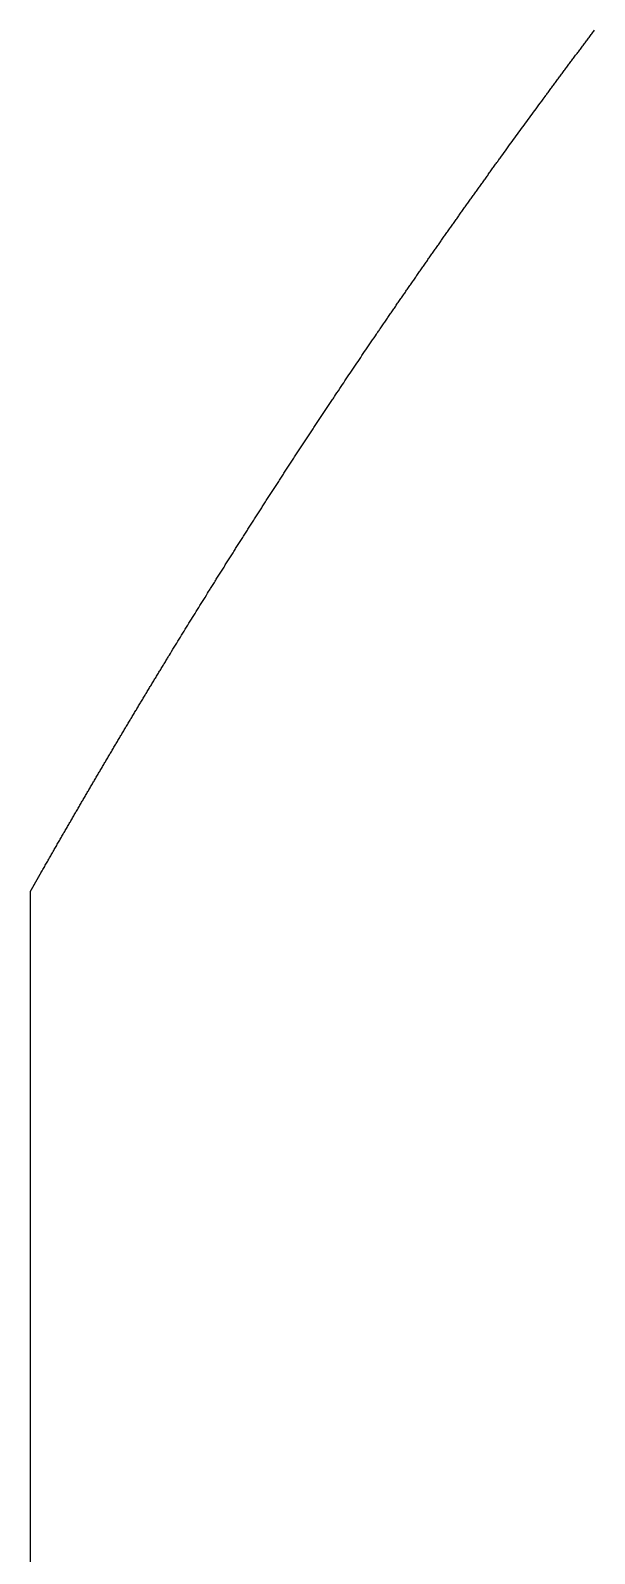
# Model space of a CAD drawing. Header units: millimetres. Extents: x 0 to 610, y 0 to 457.
# Drawn here: x 10 to 11.546, y 83.764 to 87.94 of the extents above; entities that cross this region are included whole.
import ezdxf

# ---------------------------------------------------------------- set-up
doc = ezdxf.new("R2010")
doc.units = ezdxf.units.MM
doc.layers.add('TEST_CUT_FIRST', color=1, linetype='Continuous')

msp = doc.modelspace()

# ---------------------------------------------------------------- linework, layer by layer
at = {"layer": 'TEST_CUT_FIRST'}
msp.add_lwpolyline([(10, 64.98459), (10, 85.57949), (10.00012, 85.57971), (10.00025, 85.57993), (10.00037, 85.58014), (10.00049, 85.58036), (10.00061, 85.58058), (10.00073, 85.58079), (10.00086, 85.58101), (10.00098, 85.58123), (10.0011, 85.58144), (10.00122, 85.58166), (10.00135, 85.58188), (10.00147, 85.58209), (10.00159, 85.58231), (10.00171, 85.58253), (10.00184, 85.58274), (10.00196, 85.58296), (10.00208, 85.58318), (10.0022, 85.58339), (10.00233, 85.58361), (10.00245, 85.58383), (10.00257, 85.58404), (10.00269, 85.58426), (10.00282, 85.58448), (10.00294, 85.58469), (10.00306, 85.58491), (10.00319, 85.58513), (10.00331, 85.58534), (10.00343, 85.58556), (10.00355, 85.58577), (10.00368, 85.58599), (10.0038, 85.58621), (10.00392, 85.58642), (10.00404, 85.58664), (10.00417, 85.58686), (10.00429, 85.58707), (10.00441, 85.58729), (10.00453, 85.58751), (10.00466, 85.58772), (10.00478, 85.58794), (10.0049, 85.58816), (10.00502, 85.58837), (10.00515, 85.58859), (10.00527, 85.58881), (10.00539, 85.58902), (10.00551, 85.58924), (10.00564, 85.58946), (10.00576, 85.58967), (10.00588, 85.58989), (10.006, 85.59011), (10.00613, 85.59032), (10.00625, 85.59054), (10.00637, 85.59076), (10.00649, 85.59097), (10.00662, 85.59119), (10.00674, 85.59141), (10.00686, 85.59162), (10.00698, 85.59184), (10.00711, 85.59206), (10.00723, 85.59227), (10.00735, 85.59249), (10.00748, 85.5927), (10.0076, 85.59292), (10.00772, 85.59314), (10.00784, 85.59335), (10.00797, 85.59357), (10.00809, 85.59379), (10.00821, 85.594), (10.00833, 85.59422), (10.00846, 85.59444), (10.00858, 85.59465), (10.0087, 85.59487), (10.00882, 85.59509), (10.00895, 85.5953), (10.00907, 85.59552), (10.00919, 85.59574), (10.00931, 85.59595), (10.00944, 85.59617), (10.00956, 85.59639), (10.00968, 85.5966), (10.00981, 85.59682), (10.00993, 85.59704), (10.01005, 85.59725), (10.01017, 85.59747), (10.0103, 85.59768), (10.01042, 85.5979), (10.01054, 85.59812), (10.01066, 85.59833), (10.01079, 85.59855), (10.01091, 85.59877), (10.01103, 85.59898), (10.01115, 85.5992), (10.01128, 85.59942), (10.0114, 85.59963), (10.01152, 85.59985), (10.01165, 85.60007), (10.01177, 85.60028), (10.01189, 85.6005), (10.01201, 85.60072), (10.01214, 85.60093), (10.01226, 85.60115), (10.01238, 85.60137), (10.0125, 85.60158), (10.01263, 85.6018), (10.01275, 85.60201), (10.01287, 85.60223), (10.013, 85.60245), (10.01312, 85.60266), (10.01324, 85.60288), (10.01336, 85.6031), (10.01349, 85.60331), (10.01361, 85.60353), (10.01373, 85.60375), (10.01385, 85.60396), (10.01398, 85.60418), (10.0141, 85.6044), (10.01422, 85.60461), (10.01435, 85.60483), (10.01447, 85.60505), (10.01459, 85.60526), (10.01471, 85.60548), (10.01484, 85.60569), (10.01496, 85.60591), (10.01508, 85.60613), (10.0152, 85.60634), (10.01533, 85.60656), (10.01545, 85.60678), (10.01557, 85.60699), (10.0157, 85.60721), (10.01582, 85.60743), (10.01594, 85.60764), (10.01606, 85.60786), (10.01619, 85.60808), (10.01631, 85.60829), (10.01643, 85.60851), (10.01656, 85.60872), (10.01668, 85.60894), (10.0168, 85.60916), (10.01692, 85.60937), (10.01705, 85.60959), (10.01717, 85.60981), (10.01729, 85.61002), (10.01741, 85.61024), (10.01754, 85.61046), (10.01766, 85.61067), (10.01778, 85.61089), (10.01791, 85.61111), (10.01803, 85.61132), (10.01815, 85.61154), (10.01827, 85.61175), (10.0184, 85.61197), (10.01852, 85.61219), (10.01864, 85.6124), (10.01877, 85.61262), (10.01889, 85.61284), (10.01901, 85.61305), (10.01913, 85.61327), (10.01926, 85.61349), (10.01938, 85.6137), (10.0195, 85.61392), (10.01963, 85.61414), (10.01975, 85.61435), (10.01987, 85.61457), (10.01999, 85.61478), (10.02012, 85.615), (10.02024, 85.61522), (10.02036, 85.61543), (10.02049, 85.61565), (10.02061, 85.61587), (10.02073, 85.61608), (10.02085, 85.6163), (10.02098, 85.61652), (10.0211, 85.61673), (10.02122, 85.61695), (10.02135, 85.61716), (10.02147, 85.61738), (10.02159, 85.6176), (10.02171, 85.61781), (10.02184, 85.61803), (10.02196, 85.61825), (10.02208, 85.61846), (10.02221, 85.61868), (10.02233, 85.6189), (10.02245, 85.61911), (10.02257, 85.61933), (10.0227, 85.61954), (10.02282, 85.61976), (10.02294, 85.61998), (10.02307, 85.62019), (10.02319, 85.62041), (10.02331, 85.62063), (10.02344, 85.62084), (10.02356, 85.62106), (10.02368, 85.62128), (10.0238, 85.62149), (10.02393, 85.62171), (10.02405, 85.62192), (10.02417, 85.62214), (10.0243, 85.62236), (10.02442, 85.62257), (10.02454, 85.62279), (10.02467, 85.62301), (10.02479, 85.62322), (10.02491, 85.62344), (10.02503, 85.62366), (10.02516, 85.62387), (10.02528, 85.62408), (10.0254, 85.6243), (10.02553, 85.62452), (10.02565, 85.62475), (10.02578, 85.62497), (10.0259, 85.62519), (10.02602, 85.62539), (10.02612, 85.62557), (10.02623, 85.62576), (10.02635, 85.62598), (10.02651, 85.62625), (10.0267, 85.62659), (10.02687, 85.62689), (10.0269, 85.62695), (10.02749, 85.62798), (10.02867, 85.63005), (10.0303, 85.63291), (10.03216, 85.63619), (10.03406, 85.63953), (10.03583, 85.64263), (10.03748, 85.64552), (10.03906, 85.6483), (10.04064, 85.65107), (10.04225, 85.65389), (10.04389, 85.65677), (10.04556, 85.65969), (10.04722, 85.6626), (10.04888, 85.6655), (10.05052, 85.66838), (10.05217, 85.67126), (10.05381, 85.67413), (10.05545, 85.67701), (10.0571, 85.67989), (10.05875, 85.68278), (10.06041, 85.68566), (10.06206, 85.68855), (10.06371, 85.69143), (10.06536, 85.69431), (10.06701, 85.69719), (10.06865, 85.70006), (10.0703, 85.70293), (10.07195, 85.70581), (10.07362, 85.70871), (10.07529, 85.71162), (10.07696, 85.71453), (10.07862, 85.71741), (10.08023, 85.72022), (10.0818, 85.72295), (10.08334, 85.72562), (10.08485, 85.72825), (10.08636, 85.73087), (10.08788, 85.73352), (10.08942, 85.73618), (10.09095, 85.73885), (10.09249, 85.74152), (10.09403, 85.74419), (10.09556, 85.74685), (10.0971, 85.74951), (10.09863, 85.75216), (10.10017, 85.75482), (10.1017, 85.75748), (10.10324, 85.76014), (10.10478, 85.7628), (10.10631, 85.76546), (10.10785, 85.76812), (10.10939, 85.77078), (10.11093, 85.77344), (10.11246, 85.7761), (10.114, 85.77876), (10.11554, 85.78142), (10.11708, 85.78407), (10.11862, 85.78673), (10.12016, 85.78939), (10.1217, 85.79205), (10.12324, 85.7947), (10.12478, 85.79736), (10.12633, 85.80002), (10.12787, 85.80267), (10.12941, 85.80533), (10.13095, 85.80799), (10.1325, 85.81064), (10.13404, 85.8133), (10.13558, 85.81595), (10.13713, 85.81861), (10.13867, 85.82126), (10.14022, 85.82392), (10.14176, 85.82657), (10.14331, 85.82923), (10.14485, 85.83188), (10.1464, 85.83454), (10.14795, 85.83719), (10.14949, 85.83984), (10.15104, 85.8425), (10.15259, 85.84515), (10.15414, 85.8478), (10.15569, 85.85046), (10.15724, 85.85311), (10.15879, 85.85576), (10.16034, 85.85841), (10.16189, 85.86106), (10.16344, 85.86372), (10.16499, 85.86637), (10.16654, 85.86902), (10.16809, 85.87167), (10.16964, 85.87432), (10.17119, 85.87697), (10.17275, 85.87962), (10.1743, 85.88227), (10.17585, 85.88492), (10.17741, 85.88757), (10.17896, 85.89022), (10.18051, 85.89287), (10.18207, 85.89552), (10.18362, 85.89817), (10.18518, 85.90082), (10.18674, 85.90347), (10.18829, 85.90611), (10.18985, 85.90876), (10.19141, 85.91141), (10.19296, 85.91406), (10.19452, 85.9167), (10.19608, 85.91935), (10.19764, 85.922), (10.1992, 85.92465), (10.20076, 85.92729), (10.20232, 85.92994), (10.20388, 85.93258), (10.20544, 85.93523), (10.207, 85.93788), (10.20856, 85.94052), (10.21012, 85.94317), (10.21168, 85.94581), (10.21324, 85.94846), (10.21481, 85.9511), (10.21637, 85.95375), (10.21793, 85.95639), (10.2195, 85.95903), (10.22106, 85.96168), (10.22262, 85.96432), (10.22419, 85.96696), (10.22575, 85.96961), (10.22732, 85.97225), (10.22888, 85.97489), (10.23045, 85.97753), (10.23202, 85.98018), (10.23358, 85.98282), (10.23515, 85.98546), (10.23672, 85.9881), (10.23829, 85.99074), (10.23986, 85.99338), (10.24142, 85.99603), (10.24299, 85.99867), (10.24456, 86.00131), (10.24613, 86.00395), (10.2477, 86.00659), (10.24927, 86.00923), (10.25084, 86.01187), (10.25242, 86.01451), (10.25399, 86.01714), (10.25556, 86.01978), (10.25713, 86.02242), (10.2587, 86.02506), (10.26028, 86.0277), (10.26185, 86.03034), (10.26343, 86.03298), (10.265, 86.03561), (10.26657, 86.03825), (10.26815, 86.04089), (10.26972, 86.04352), (10.2713, 86.04616), (10.27288, 86.0488), (10.27445, 86.05143), (10.27603, 86.05407), (10.27761, 86.05671), (10.27918, 86.05934), (10.28076, 86.06198), (10.28234, 86.06461), (10.28392, 86.06725), (10.2855, 86.06988), (10.28708, 86.07252), (10.28866, 86.07515), (10.29024, 86.07778), (10.29182, 86.08042), (10.2934, 86.08305), (10.29498, 86.08569), (10.29656, 86.08832), (10.29814, 86.09095), (10.29973, 86.09358), (10.30131, 86.09622), (10.30289, 86.09885), (10.30448, 86.10148), (10.30606, 86.10411), (10.30764, 86.10674), (10.30923, 86.10938), (10.31081, 86.11201), (10.3124, 86.11464), (10.31398, 86.11727), (10.31557, 86.1199), (10.31716, 86.12253), (10.31874, 86.12516), (10.32033, 86.12779), (10.32192, 86.13042), (10.32351, 86.13305), (10.32509, 86.13568), (10.32668, 86.13831), (10.32827, 86.14094), (10.32986, 86.14356), (10.33145, 86.14619), (10.33304, 86.14882), (10.33463, 86.15145), (10.33622, 86.15408), (10.33781, 86.1567), (10.3394, 86.15933), (10.341, 86.16196), (10.34259, 86.16458), (10.34418, 86.16721), (10.34578, 86.16984), (10.34737, 86.17246), (10.34896, 86.17509), (10.35055, 86.17771), (10.35215, 86.18034), (10.35374, 86.18296), (10.35534, 86.18559), (10.35694, 86.18822), (10.35854, 86.19086), (10.36014, 86.19348), (10.36173, 86.19609), (10.3633, 86.19868), (10.36488, 86.20127), (10.36648, 86.2039), (10.36812, 86.20658), (10.36979, 86.20933), (10.37146, 86.21207), (10.37306, 86.21468), (10.37451, 86.21707), (10.37582, 86.21922), (10.37716, 86.22142), (10.37878, 86.22407), (10.38092, 86.22756), (10.38372, 86.23214), (10.38703, 86.23756), (10.39062, 86.24343), (10.39425, 86.24936), (10.39773, 86.25504), (10.40107, 86.26049), (10.40435, 86.26582), (10.40761, 86.27114), (10.41092, 86.27652), (10.41426, 86.28196), (10.41763, 86.28743), (10.421, 86.29291), (10.42436, 86.29837), (10.42771, 86.30381), (10.43106, 86.30924), (10.43441, 86.31466), (10.43776, 86.32008), (10.44111, 86.32551), (10.44447, 86.33094), (10.44785, 86.33639), (10.45123, 86.34186), (10.45461, 86.34732), (10.45798, 86.35274), (10.46131, 86.35811), (10.4646, 86.36342), (10.46791, 86.36875), (10.47129, 86.37418), (10.4748, 86.37982), (10.47845, 86.38568), (10.48207, 86.39149), (10.48543, 86.39688), (10.48831, 86.40151), (10.49057, 86.40512), (10.49234, 86.40796), (10.49386, 86.41039), (10.49534, 86.41276), (10.49696, 86.41536), (10.49872, 86.41816), (10.50054, 86.42108), (10.50237, 86.42401), (10.50417, 86.42688), (10.50593, 86.42969), (10.50767, 86.43248), (10.50941, 86.43526), (10.51117, 86.43805), (10.51293, 86.44086), (10.51469, 86.44368), (10.51646, 86.4465), (10.51823, 86.44931), (10.51999, 86.45212), (10.52175, 86.45493), (10.52352, 86.45773), (10.52528, 86.46054), (10.52705, 86.46335), (10.52881, 86.46616), (10.53058, 86.46897), (10.53235, 86.47177), (10.53411, 86.47458), (10.53588, 86.47739), (10.53765, 86.48019), (10.53942, 86.483), (10.54118, 86.48581), (10.54295, 86.48861), (10.54472, 86.49142), (10.54649, 86.49422), (10.54826, 86.49703), (10.55004, 86.49983), (10.55181, 86.50264), (10.55358, 86.50544), (10.55535, 86.50824), (10.55712, 86.51105), (10.5589, 86.51385), (10.56067, 86.51665), (10.56244, 86.51946), (10.56422, 86.52226), (10.56599, 86.52506), (10.56777, 86.52786), (10.56954, 86.53066), (10.57132, 86.53347), (10.5731, 86.53627), (10.57487, 86.53907), (10.57665, 86.54187), (10.57843, 86.54467), (10.58021, 86.54747), (10.58199, 86.55027), (10.58377, 86.55307), (10.58554, 86.55587), (10.58732, 86.55867), (10.58911, 86.56146), (10.59089, 86.56426), (10.59267, 86.56706), (10.59445, 86.56986), (10.59623, 86.57266), (10.59801, 86.57545), (10.5998, 86.57825), (10.60158, 86.58105), (10.60337, 86.58384), (10.60515, 86.58664), (10.60693, 86.58944), (10.60872, 86.59223), (10.61051, 86.59503), (10.61229, 86.59782), (10.61408, 86.60062), (10.61587, 86.60341), (10.61765, 86.6062), (10.61944, 86.609), (10.62123, 86.61179), (10.62302, 86.61458), (10.62481, 86.61738), (10.6266, 86.62017), (10.62839, 86.62296), (10.63018, 86.62576), (10.63197, 86.62855), (10.63376, 86.63134), (10.63555, 86.63413), (10.63734, 86.63692), (10.63914, 86.63971), (10.64093, 86.6425), (10.64272, 86.64529), (10.64452, 86.64808), (10.64631, 86.65087), (10.64811, 86.65366), (10.6499, 86.65645), (10.6517, 86.65924), (10.65349, 86.66203), (10.65529, 86.66482), (10.65709, 86.6676), (10.65889, 86.67039), (10.66068, 86.67318), (10.66248, 86.67597), (10.66428, 86.67875), (10.66608, 86.68154), (10.66788, 86.68433), (10.66968, 86.68711), (10.67148, 86.6899), (10.67328, 86.69268), (10.67508, 86.69547), (10.67689, 86.69825), (10.67869, 86.70104), (10.68049, 86.70382), (10.68229, 86.70661), (10.6841, 86.70939), (10.6859, 86.71217), (10.68771, 86.71496), (10.68951, 86.71774), (10.69132, 86.72052), (10.69312, 86.7233), (10.69493, 86.72609), (10.69674, 86.72887), (10.69854, 86.73165), (10.70035, 86.73443), (10.70216, 86.73721), (10.70397, 86.73999), (10.70578, 86.74277), (10.70759, 86.74555), (10.7094, 86.74833), (10.71121, 86.75111), (10.71302, 86.75389), (10.71483, 86.75667), (10.71664, 86.75945), (10.71845, 86.76223), (10.72026, 86.765), (10.72208, 86.76778), (10.72389, 86.77056), (10.7257, 86.77334), (10.72752, 86.77611), (10.72933, 86.77889), (10.73115, 86.78167), (10.73296, 86.78444), (10.73478, 86.78722), (10.7366, 86.78999), (10.73841, 86.79277), (10.74023, 86.79554), (10.74205, 86.79832), (10.74387, 86.80109), (10.74568, 86.80387), (10.7475, 86.80664), (10.74932, 86.80941), (10.75114, 86.81219), (10.75296, 86.81496), (10.75478, 86.81773), (10.7566, 86.8205), (10.75843, 86.82328), (10.76025, 86.82605), (10.76207, 86.82882), (10.76389, 86.83159), (10.76572, 86.83436), (10.76754, 86.83713), (10.76937, 86.8399), (10.77119, 86.84267), (10.77302, 86.84544), (10.77484, 86.84821), (10.77667, 86.85098), (10.77849, 86.85375), (10.78032, 86.85652), (10.78215, 86.85929), (10.78398, 86.86205), (10.7858, 86.86482), (10.78763, 86.86759), (10.78946, 86.87035), (10.79129, 86.87312), (10.79312, 86.87589), (10.79495, 86.87866), (10.79678, 86.88142), (10.79861, 86.88418), (10.80044, 86.88695), (10.80228, 86.88971), (10.80411, 86.89248), (10.80595, 86.89525), (10.80779, 86.89802), (10.80962, 86.90079), (10.81145, 86.90354), (10.81326, 86.90627), (10.81508, 86.909), (10.81691, 86.91177), (10.81879, 86.91459), (10.8207, 86.91747), (10.82261, 86.92033), (10.82444, 86.92308), (10.82614, 86.92563), (10.82768, 86.92796), (10.82927, 86.93034), (10.83113, 86.93312), (10.83349, 86.93668), (10.83653, 86.94123), (10.84008, 86.94655), (10.8439, 86.95227), (10.84777, 86.95805), (10.85148, 86.96361), (10.85506, 86.96895), (10.85856, 86.97419), (10.86206, 86.97941), (10.8656, 86.98469), (10.86918, 86.99002), (10.87278, 86.99539), (10.87639, 87.00075), (10.87998, 87.0061), (10.88357, 87.01144), (10.88716, 87.01676), (10.89074, 87.02207), (10.89432, 87.02739), (10.89791, 87.03271), (10.90151, 87.03804), (10.90511, 87.04338), (10.90874, 87.04874), (10.91236, 87.05409), (10.91596, 87.05941), (10.91952, 87.06467), (10.92304, 87.06986), (10.92657, 87.07507), (10.93018, 87.0804), (10.93395, 87.08594), (10.93788, 87.09172), (10.94177, 87.09743), (10.94536, 87.10272), (10.9484, 87.10719), (10.95073, 87.1106), (10.9525, 87.1132), (10.95397, 87.11536), (10.95541, 87.11746), (10.95701, 87.11981), (10.95875, 87.12237), (10.96058, 87.12504), (10.96242, 87.12774), (10.96421, 87.13036), (10.96597, 87.13293), (10.9677, 87.13547), (10.96943, 87.138), (10.97118, 87.14055), (10.97293, 87.14312), (10.97469, 87.14569), (10.97646, 87.14827), (10.97822, 87.15083), (10.97997, 87.1534), (10.98173, 87.15596), (10.98348, 87.15852), (10.98524, 87.16109), (10.987, 87.16365), (10.98876, 87.16621), (10.99052, 87.16878), (10.99228, 87.17134), (10.99404, 87.1739), (10.9958, 87.17647), (10.99756, 87.17903), (10.99932, 87.18159), (11.00108, 87.18415), (11.00284, 87.18671), (11.00461, 87.18927), (11.00637, 87.19184), (11.00813, 87.1944), (11.0099, 87.19696), (11.01166, 87.19952), (11.01342, 87.20208), (11.01519, 87.20464), (11.01695, 87.20719), (11.01872, 87.20975), (11.02048, 87.21231), (11.02225, 87.21487), (11.02402, 87.21743), (11.02578, 87.21999), (11.02755, 87.22255), (11.02932, 87.2251), (11.03109, 87.22766), (11.03285, 87.23022), (11.03462, 87.23277), (11.03639, 87.23533), (11.03816, 87.23789), (11.03993, 87.24044), (11.0417, 87.243), (11.04347, 87.24555), (11.04524, 87.24811), (11.04701, 87.25066), (11.04879, 87.25322), (11.05056, 87.25577), (11.05233, 87.25833), (11.0541, 87.26088), (11.05588, 87.26343), (11.05765, 87.26599), (11.05942, 87.26854), (11.0612, 87.27109), (11.06297, 87.27364), (11.06475, 87.2762), (11.06652, 87.27875), (11.0683, 87.2813), (11.07008, 87.28385), (11.07185, 87.2864), (11.07363, 87.28895), (11.07541, 87.2915), (11.07718, 87.29405), (11.07896, 87.29661), (11.08074, 87.29915), (11.08252, 87.3017), (11.0843, 87.30425), (11.08608, 87.3068), (11.08786, 87.30935), (11.08964, 87.3119), (11.09142, 87.31445), (11.0932, 87.317), (11.09498, 87.31954), (11.09676, 87.32209), (11.09855, 87.32464), (11.10033, 87.32719), (11.10211, 87.32973), (11.1039, 87.33228), (11.10568, 87.33483), (11.10746, 87.33737), (11.10925, 87.33992), (11.11103, 87.34246), (11.11282, 87.34501), (11.1146, 87.34755), (11.11639, 87.3501), (11.11818, 87.35264), (11.11996, 87.35519), (11.12175, 87.35773), (11.12354, 87.36027), (11.12533, 87.36282), (11.12711, 87.36536), (11.1289, 87.3679), (11.13069, 87.37044), (11.13248, 87.37299), (11.13427, 87.37553), (11.13606, 87.37807), (11.13785, 87.38061), (11.13964, 87.38315), (11.14143, 87.38569), (11.14322, 87.38823), (11.14502, 87.39078), (11.14681, 87.39332), (11.1486, 87.39586), (11.15039, 87.3984), (11.15219, 87.40093), (11.15398, 87.40347), (11.15578, 87.40601), (11.15757, 87.40855), (11.15937, 87.41109), (11.16116, 87.41363), (11.16296, 87.41617), (11.16475, 87.4187), (11.16655, 87.42124), (11.16835, 87.42378), (11.17014, 87.42631), (11.17194, 87.42885), (11.17374, 87.43139), (11.17554, 87.43392), (11.17734, 87.43646), (11.17913, 87.43899), (11.18093, 87.44153), (11.18273, 87.44406), (11.18453, 87.4466), (11.18633, 87.44913), (11.18814, 87.45167), (11.18994, 87.4542), (11.19174, 87.45673), (11.19354, 87.45927), (11.19534, 87.4618), (11.19714, 87.46433), (11.19895, 87.46687), (11.20075, 87.4694), (11.20256, 87.47193), (11.20436, 87.47446), (11.20616, 87.47699), (11.20797, 87.47952), (11.20977, 87.48206), (11.21158, 87.48459), (11.21339, 87.48712), (11.21519, 87.48965), (11.217, 87.49218), (11.21881, 87.49471), (11.22061, 87.49724), (11.22242, 87.49977), (11.22423, 87.50229), (11.22604, 87.50482), (11.22785, 87.50735), (11.22966, 87.50988), (11.23147, 87.51241), (11.23328, 87.51493), (11.23509, 87.51746), (11.2369, 87.51999), (11.23871, 87.52252), (11.24052, 87.52504), (11.24233, 87.52757), (11.24414, 87.53009), (11.24596, 87.53262), (11.24777, 87.53515), (11.24958, 87.53767), (11.2514, 87.5402), (11.25321, 87.54272), (11.25502, 87.54524), (11.25684, 87.54777), (11.25865, 87.55029), (11.26047, 87.55281), (11.26229, 87.55534), (11.26411, 87.55787), (11.26593, 87.5604), (11.26775, 87.56292), (11.26955, 87.56543), (11.27135, 87.56792), (11.27315, 87.57042), (11.27497, 87.57294), (11.27682, 87.57552), (11.27873, 87.57815), (11.28062, 87.58077), (11.28243, 87.58328), (11.2841, 87.5856), (11.28562, 87.5877), (11.28717, 87.58985), (11.28901, 87.59239), (11.29139, 87.59568), (11.29446, 87.59993), (11.29807, 87.60491), (11.30197, 87.61029), (11.3059, 87.61572), (11.30968, 87.62094), (11.31332, 87.62595), (11.31689, 87.63086), (11.32044, 87.63575), (11.32404, 87.6407), (11.32768, 87.6457), (11.33134, 87.65073), (11.335, 87.65577), (11.33866, 87.66078), (11.34231, 87.66579), (11.34595, 87.67078), (11.34959, 87.67576), (11.35323, 87.68075), (11.35687, 87.68574), (11.36053, 87.69073), (11.36419, 87.69574), (11.36787, 87.70077), (11.37155, 87.70579), (11.3752, 87.71077), (11.37882, 87.71571), (11.3824, 87.72058), (11.38599, 87.72547), (11.38966, 87.73046), (11.39347, 87.73565), (11.39745, 87.74106), (11.40139, 87.74641), (11.40504, 87.75137), (11.40815, 87.75558), (11.41054, 87.75883), (11.41239, 87.76133), (11.41394, 87.76344), (11.41546, 87.7655), (11.41714, 87.76777), (11.41896, 87.77024), (11.42086, 87.77281), (11.42277, 87.7754), (11.42464, 87.77793), (11.42648, 87.78041), (11.42829, 87.78286), (11.4301, 87.7853), (11.43192, 87.78776), (11.43375, 87.79024), (11.43558, 87.79272), (11.43742, 87.7952), (11.43926, 87.79768), (11.44109, 87.80015), (11.44292, 87.80263), (11.44475, 87.8051), (11.44659, 87.80757), (11.44842, 87.81004), (11.45026, 87.81251), (11.45209, 87.81499), (11.45393, 87.81746), (11.45576, 87.81993), (11.4576, 87.8224), (11.45944, 87.82487), (11.46127, 87.82734), (11.46311, 87.82982), (11.46495, 87.83229), (11.46678, 87.83476), (11.46862, 87.83723), (11.47046, 87.8397), (11.4723, 87.84216), (11.47414, 87.84463), (11.47598, 87.8471), (11.47782, 87.84957), (11.47966, 87.85204), (11.4815, 87.85451), (11.48334, 87.85698), (11.48518, 87.85944), (11.48702, 87.86191), (11.48886, 87.86438), (11.49071, 87.86684), (11.49255, 87.86931), (11.49439, 87.87178), (11.49624, 87.87424), (11.49808, 87.87671), (11.49992, 87.87917), (11.50177, 87.88164), (11.50361, 87.88411), (11.50546, 87.88657), (11.5073, 87.88903), (11.50915, 87.8915), (11.51099, 87.89396), (11.51284, 87.89643), (11.51469, 87.89889), (11.51653, 87.90135), (11.51838, 87.90382), (11.52023, 87.90628), (11.52208, 87.90874), (11.52392, 87.9112), (11.52577, 87.91367), (11.52762, 87.91613), (11.52947, 87.91859), (11.53132, 87.92105), (11.53317, 87.92351), (11.53502, 87.92597), (11.53687, 87.92843), (11.53872, 87.93089), (11.54057, 87.93335), (11.54243, 87.93581), (11.54428, 87.93827), (11.54613, 87.94073)], dxfattribs=at)

doc.saveas('drawing.dxf')
